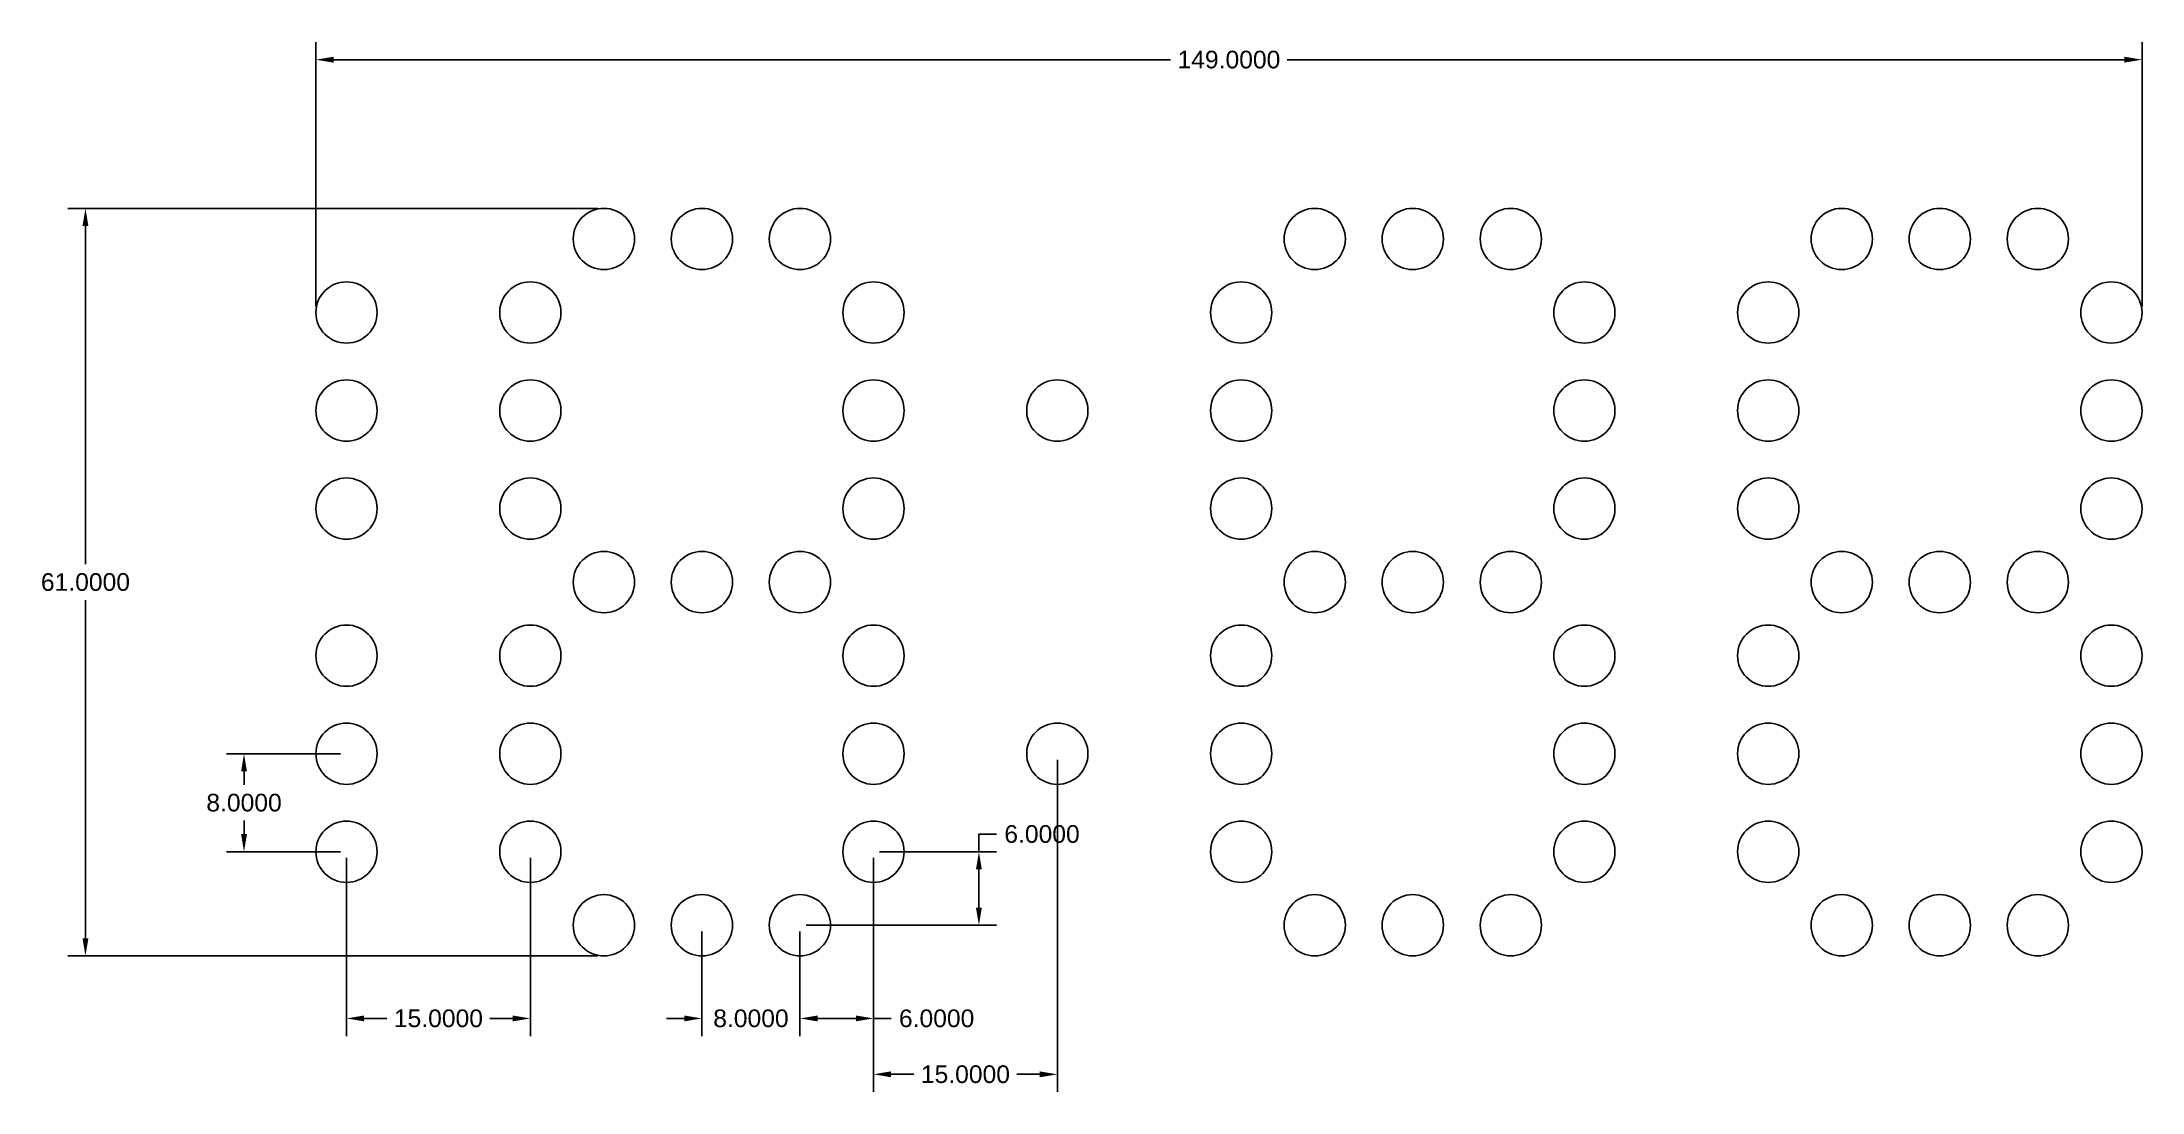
# Model space of a CAD drawing. Header units: millimetres. Extents: x -11 to 160, y -11 to 75.
import ezdxf

# ---------------------------------------------------------------- set-up
doc = ezdxf.new("R2010")
doc.units = ezdxf.units.MM
doc.header["$MEASUREMENT"] = 0
doc.layers.add('Dimension', color=3, linetype='Continuous', lineweight=15)
doc.layers.add('Object', color=7, linetype='Continuous', lineweight=25)
doc.styles.get("Standard").update_dxf_attribs({"font": 'arial.ttf'})
doc.dimstyles.get("Standard").update_dxf_attribs({"dimscale": 8, "dimtxt": 0.18, "dimasz": 0.18, "dimexe": 0.18, "dimexo": 0.0625, "dimgap": 0.09, "dimtad": 0, "dimtih": 1, "dimtoh": 1, "dimdec": 4, "dimzin": 0, "dimdsep": 46, "dimtxsty": 'Standard', "dimcen": 0.09, "dimadec": 0, "dimazin": 0, "dimtfac": 1, "dimtdec": 4, "dimtofl": 0, "dimtmove": 0, "dimatfit": 3, "dimfxl": 1, "dimtolj": 1, "dimtzin": 0, "dimarcsym": 0})

# ---------------------------------------------------------------- blocks, each defined once
blk = doc.blocks.new('*D14')
at = {"layer": 'Defpoints', "color": 0, "transparency": 16777216}
for p in [(57, 8.5), (51, 2.5), (57, -5.1)]:
    blk.add_point(p, dxfattribs=at)
at = {"layer": 'Dimension', "color": 0, "lineweight": -2, "transparency": 16777216}
for p, q in [((57, 8), (57, -6.54)), ((51, 2), (51, -6.54)), ((52.44, -5.1), (55.56, -5.1)), ((57, -5.1), (58.44, -5.1))]:
    blk.add_line(p, q, dxfattribs=at)
at = {"layer": 'Dimension', "color": 0, "transparency": 16777216}
for points in [[(52.44, -4.86), (52.44, -5.34), (51, -5.1)], [(55.56, -4.86), (55.56, -5.34), (57, -5.1)]]:
    blk.add_solid(points, dxfattribs=at)
at = {"layer": 'Dimension', "color": 0, "transparency": 16777216, "insert": (62.15, -5.1), "char_height": 1.44, "attachment_point": 5}
blk.add_mtext('\\A1;6.0000', dxfattribs=at)
blk = doc.blocks.new('*D15')
at = {"layer": 'Defpoints', "color": 0, "transparency": 16777216}
for p in [(57, 8.5), (65.6, 8.5), (51, 2.5)]:
    blk.add_point(p, dxfattribs=at)
at = {"layer": 'Dimension', "color": 0, "lineweight": -2, "transparency": 16777216}
for p, q in [((65.6, 8.5), (65.6, 9.94)), ((65.6, 9.94), (67.04, 9.94)), ((57.5, 8.5), (67.04, 8.5)), ((65.6, 3.94), (65.6, 7.06)), ((51.5, 2.5), (67.04, 2.5))]:
    blk.add_line(p, q, dxfattribs=at)
at = {"layer": 'Dimension', "color": 0, "transparency": 16777216}
for points in [[(65.36, 7.06), (65.84, 7.06), (65.6, 8.5)], [(65.36, 3.94), (65.84, 3.94), (65.6, 2.5)]]:
    blk.add_solid(points, dxfattribs=at)
at = {"layer": 'Dimension', "color": 0, "transparency": 16777216, "insert": (70.75, 9.94), "char_height": 1.44, "attachment_point": 5}
blk.add_mtext('\\A1;6.0000', dxfattribs=at)
blk = doc.blocks.new('*D18')
at = {"layer": 'Defpoints', "color": 0, "transparency": 16777216}
for p in [(72, 16.5), (57, 8.5), (72, -9.66)]:
    blk.add_point(p, dxfattribs=at)
at = {"layer": 'Dimension', "color": 0, "lineweight": -2, "transparency": 16777216}
for p, q in [((72, 16), (72, -11.1)), ((57, 8), (57, -11.1)), ((58.44, -9.66), (60.3, -9.66)), ((70.56, -9.66), (68.7, -9.66))]:
    blk.add_line(p, q, dxfattribs=at)
at = {"layer": 'Dimension', "color": 0, "transparency": 16777216}
for points in [[(58.44, -9.42), (58.44, -9.9), (57, -9.66)], [(70.56, -9.42), (70.56, -9.9), (72, -9.66)]]:
    blk.add_solid(points, dxfattribs=at)
at = {"layer": 'Dimension', "color": 0, "transparency": 16777216, "insert": (64.5, -9.66), "char_height": 1.44, "attachment_point": 5}
blk.add_mtext('\\A1;15.0000', dxfattribs=at)
blk = doc.blocks.new('*D19')
at = {"layer": 'Defpoints', "color": 0, "transparency": 16777216}
for p in [(43, 2.5), (51, 2.5), (43, -5.1)]:
    blk.add_point(p, dxfattribs=at)
at = {"layer": 'Dimension', "color": 0, "lineweight": -2, "transparency": 16777216}
for p, q in [((43, 2), (43, -6.54)), ((51, 2), (51, -6.54)), ((41.56, -5.1), (40.12, -5.1)), ((52.44, -5.1), (53.88, -5.1))]:
    blk.add_line(p, q, dxfattribs=at)
at = {"layer": 'Dimension', "color": 0, "transparency": 16777216}
for points in [[(41.56, -4.86), (41.56, -5.34), (43, -5.1)], [(52.44, -4.86), (52.44, -5.34), (51, -5.1)]]:
    blk.add_solid(points, dxfattribs=at)
at = {"layer": 'Dimension', "color": 0, "transparency": 16777216, "insert": (47, -5.1), "char_height": 1.44, "attachment_point": 5}
blk.add_mtext('\\A1;8.0000', dxfattribs=at)
blk = doc.blocks.new('*D20')
at = {"layer": 'Defpoints', "color": 0, "transparency": 16777216}
for p in [(14, 8.5), (29, 8.5), (29, -5.1)]:
    blk.add_point(p, dxfattribs=at)
at = {"layer": 'Dimension', "color": 0, "lineweight": -2, "transparency": 16777216}
for p, q in [((14, 8), (14, -6.54)), ((29, 8), (29, -6.54)), ((15.44, -5.1), (17.3, -5.1)), ((27.56, -5.1), (25.7, -5.1))]:
    blk.add_line(p, q, dxfattribs=at)
at = {"layer": 'Dimension', "color": 0, "transparency": 16777216}
for points in [[(15.44, -4.86), (15.44, -5.34), (14, -5.1)], [(27.56, -4.86), (27.56, -5.34), (29, -5.1)]]:
    blk.add_solid(points, dxfattribs=at)
at = {"layer": 'Dimension', "color": 0, "transparency": 16777216, "insert": (21.5, -5.1), "char_height": 1.44, "attachment_point": 5}
blk.add_mtext('\\A1;15.0000', dxfattribs=at)
blk = doc.blocks.new('*D21')
at = {"layer": 'Defpoints', "color": 0, "transparency": 16777216}
for p in [(5.64, 16.5), (14, 16.5), (14, 8.5)]:
    blk.add_point(p, dxfattribs=at)
at = {"layer": 'Dimension', "color": 0, "lineweight": -2, "transparency": 16777216}
for p, q in [((13.5, 16.5), (4.2, 16.5)), ((5.64, 15.06), (5.64, 13.96)), ((5.64, 9.94), (5.64, 11.04)), ((13.5, 8.5), (4.2, 8.5))]:
    blk.add_line(p, q, dxfattribs=at)
at = {"layer": 'Dimension', "color": 0, "transparency": 16777216}
for points in [[(5.4, 15.06), (5.88, 15.06), (5.64, 16.5)], [(5.4, 9.94), (5.88, 9.94), (5.64, 8.5)]]:
    blk.add_solid(points, dxfattribs=at)
at = {"layer": 'Dimension', "color": 0, "transparency": 16777216, "insert": (5.64, 12.5), "char_height": 1.44, "attachment_point": 5}
blk.add_mtext('\\A1;8.0000', dxfattribs=at)
blk = doc.blocks.new('*D22')
at = {"layer": 'Defpoints', "color": 0, "transparency": 16777216}
for p in [(35, 61), (-7.3, 0), (35, 0)]:
    blk.add_point(p, dxfattribs=at)
at = {"layer": 'Dimension', "color": 0, "lineweight": -2, "transparency": 16777216}
for p, q in [((34.5, 61), (-8.74, 61)), ((-7.3, 59.56), (-7.3, 31.96)), ((-7.3, 1.44), (-7.3, 29.04)), ((34.5, 0), (-8.74, 0))]:
    blk.add_line(p, q, dxfattribs=at)
at = {"layer": 'Dimension', "color": 0, "transparency": 16777216}
for points in [[(-7.54, 59.56), (-7.06, 59.56), (-7.3, 61)], [(-7.54, 1.44), (-7.06, 1.44), (-7.3, 0)]]:
    blk.add_solid(points, dxfattribs=at)
at = {"layer": 'Dimension', "color": 0, "transparency": 16777216, "insert": (-7.3, 30.5), "char_height": 1.44, "attachment_point": 5}
blk.add_mtext('\\A1;61.0000', dxfattribs=at)
blk = doc.blocks.new('*D24')
at = {"layer": 'Defpoints', "color": 0, "transparency": 16777216}
for p in [(160.5, 73.13), (11.5, 52.5), (160.5, 52.5)]:
    blk.add_point(p, dxfattribs=at)
at = {"layer": 'Dimension', "color": 0, "lineweight": -2, "transparency": 16777216}
for p, q in [((11.5, 53), (11.5, 74.57)), ((160.5, 53), (160.5, 74.57)), ((12.94, 73.13), (81.24, 73.13)), ((159.06, 73.13), (90.76, 73.13))]:
    blk.add_line(p, q, dxfattribs=at)
at = {"layer": 'Dimension', "color": 0, "transparency": 16777216}
for points in [[(12.94, 73.37), (12.94, 72.89), (11.5, 73.13)], [(159.06, 73.37), (159.06, 72.89), (160.5, 73.13)]]:
    blk.add_solid(points, dxfattribs=at)
at = {"layer": 'Dimension', "color": 0, "transparency": 16777216, "insert": (86, 73.13), "char_height": 1.44, "attachment_point": 5}
blk.add_mtext('\\A1;149.0000', dxfattribs=at)

msp = doc.modelspace()

# ---------------------------------------------------------------- linework, layer by layer
at = {"layer": 'Object'}
for centre in [(35, 58.5), (43, 58.5), (51, 58.5), (93, 58.5), (101, 58.5), (109, 58.5), (136, 58.5), (144, 58.5), (152, 58.5), (14, 52.5), (29, 52.5), (57, 52.5), (87, 52.5), (115, 52.5), (130, 52.5), (158, 52.5), (14, 44.5), (29, 44.5), (57, 44.5), (72, 44.5), (87, 44.5), (115, 44.5), (130, 44.5), (158, 44.5), (14, 36.5), (29, 36.5), (57, 36.5), (87, 36.5), (115, 36.5), (130, 36.5), (158, 36.5), (35, 30.5), (43, 30.5), (51, 30.5), (93, 30.5), (101, 30.5), (109, 30.5), (136, 30.5), (144, 30.5), (152, 30.5), (14, 24.5), (29, 24.5), (57, 24.5), (87, 24.5), (115, 24.5), (130, 24.5), (158, 24.5), (14, 16.5), (29, 16.5), (57, 16.5), (72, 16.5), (87, 16.5), (115, 16.5), (130, 16.5), (158, 16.5), (14, 8.5), (29, 8.5), (57, 8.5), (87, 8.5), (115, 8.5), (130, 8.5), (158, 8.5), (35, 2.5), (43, 2.5), (51, 2.5), (93, 2.5), (101, 2.5), (109, 2.5), (136, 2.5), (144, 2.5), (152, 2.5)]:
    msp.add_circle(centre, 2.5, dxfattribs=at)

# ---------------------------------------------------------------- dimensions: what is measured, and where the dimension line sits
at = {"layer": 'Dimension'}
for base, p1, p2, picture, middle in [((160.5, 73.13307), (11.5, 52.5), (160.5, 52.5), '*D24', (86, 73.13307)), ((72, -9.66351), (57, 8.5), (72, 16.5), '*D18', (64.5, -9.66351)), ((29, -5.1021), (14, 8.5), (29, 8.5), '*D20', (21.5, -5.1021)), ((57, -5.1021), (51, 2.5), (57, 8.5), '*D14', (62.1505, -5.1021)), ((43, -5.1021), (51, 2.5), (43, 2.5), '*D19', (47, -5.1021))]:
    dim = msp.add_linear_dim(base=base, p1=p1, p2=p2, dimstyle='Standard', dxfattribs=at)
    dim.commit()
    dim.dimension.update_dxf_attribs({"geometry": picture, "text_midpoint": middle})
for base, p1, p2, picture, middle in [((-7.30053, 0), (35, 61), (35, 0), '*D22', (-7.30053, 30.5)), ((5.64061, 16.5), (14, 8.5), (14, 16.5), '*D21', (5.64061, 12.5)), ((65.59698, 8.5), (51, 2.5), (57, 8.5), '*D15', (70.74749, 9.94))]:
    dim = msp.add_linear_dim(base=base, p1=p1, p2=p2, angle=90, dimstyle='Standard', dxfattribs=at)
    dim.commit()
    dim.dimension.update_dxf_attribs({"geometry": picture, "text_midpoint": middle})

doc.saveas('drawing.dxf')
